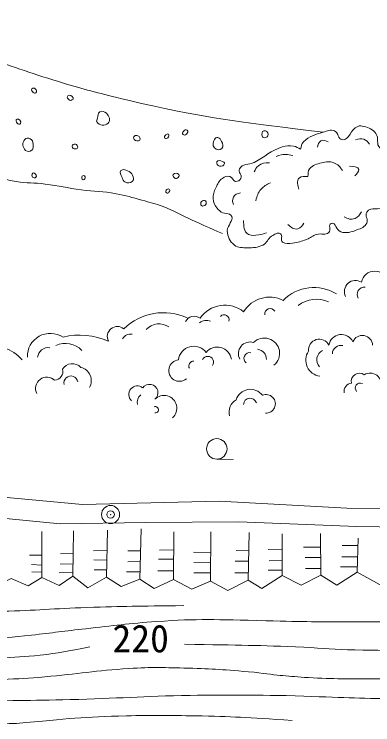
# Model space of a CAD drawing. Units: millimetres, scale not verified. Extents: x 40000 to 680000, y 20000 to 380000.
# Drawn here: x 516750 to 540497, y 262062 to 309160 of the extents above; entities that cross this region are included whole.
import ezdxf
from ezdxf.enums import TextEntityAlignment as Align

# ---------------------------------------------------------------- set-up
doc = ezdxf.new("R2010")
doc.units = ezdxf.units.MM
doc.header["$LTSCALE"] = 1000
doc.header["$PDMODE"] = 32
doc.header["$PDSIZE"] = 500
doc.layers.add('M-BGD', color=7, linetype='Continuous', lineweight=13)
doc.layers.add('M-BMK-SRVR', color=3, linetype='Continuous', lineweight=13)
doc.styles.add('ＭＳ ゴシック', font='')
doc.styles.get('ＭＳ ゴシック').set_extended_font_data('MS Gothic')

msp = doc.modelspace()

# ---------------------------------------------------------------- linework, layer by layer
at = {"layer": 'M-BGD'}
for p, q in [((530167, 279668), (531248, 279644)), ((518568, 271824), (518568, 274883)), ((520637, 271913), (520681, 274928)), ((522868, 271854), (522927, 274957)), ((527293, 271696), (527323, 274843)), ((529746, 271578), (529776, 274843)), ((532243, 271637), (532302, 274814)), ((534504, 271947), (534504, 274725)), ((537046, 271977), (537031, 274740)), ((539469, 272169), (539528, 274429)), ((526377, 273646), (527312, 273660)), ((533573, 273676), (534504, 273661)), ((535908, 273838), (537036, 273839)), ((538464, 273942), (539515, 273941)), ((517755, 273302), (518568, 273302)), ((519809, 273391), (520658, 273405)), ((522011, 273598), (522901, 273612)), ((524279, 273602), (525120, 273602)), ((528623, 273499), (529763, 273483)), ((531445, 273617), (532280, 273630)), ((538450, 273203), (539496, 273201)), ((519794, 272726), (520648, 272710)), ((522026, 272992), (522889, 272976)), ((524264, 272863), (525101, 272890)), ((526303, 273040), (527306, 273040)), ((528638, 272819), (529757, 272803)), ((531386, 272907), (532267, 272907)), ((533632, 272922), (534504, 272952)), ((536011, 273144), (537039, 273159)), ((517888, 272682), (518568, 272652)), ((522040, 272342), (522877, 272340)), ((526259, 272257), (527298, 272257)), ((533573, 272302), (534504, 272302)), ((536041, 272420), (537043, 272420)), ((538361, 272523), (539479, 272536)), ((517918, 272194), (518568, 272179)), ((519735, 272135), (520640, 272149)), ((524190, 272198), (525083, 272197)), ((528653, 272124), (529751, 272138)), ((531357, 272139), (532253, 272138))]:
    msp.add_line(p, q, dxfattribs=at)
for points in [[(486057, 280715), (494888, 279998), (505522, 278887), (515771, 277179), (521280, 276667), (530333, 276880)], [(486142, 279349), (499372, 278418), (504668, 277820), (507187, 277478), (510347, 276880), (515258, 275813), (519785, 275386), (525465, 275471)], [(530333, 276880), (538769, 276422), (544962, 276379), (548463, 276592), (553118, 276891), (557389, 277617), (560463, 278173), (563837, 278642), (567680, 279069), (570115, 279283), (572768, 279259)], [(525465, 275471), (531634, 275511), (539449, 275212), (545385, 275126), (551022, 275596), (555591, 276023), (559135, 276749), (563491, 277347), (567634, 277902), (572848, 278041)], [(507797, 272376), (508667, 272061), (509451, 272534), (510204, 271824), (511106, 272076), (511904, 271440), (512672, 271898), (513765, 271411), (514608, 271839), (515450, 271233), (516558, 271751), (517681, 271278), (518568, 271824), (519720, 271293), (520637, 271913), (521627, 271145), (522868, 271854), (523828, 271219), (525070, 271706), (525158, 275061)], [(525070, 271706), (526008, 271105), (527293, 271696), (528505, 271060), (529746, 271578), (530899, 270957), (532243, 271637), (533145, 271090), (534504, 271947), (535745, 271326), (537046, 271977), (538124, 271312), (539469, 272169), (540932, 271371), (542218, 272050), (543208, 271592)]]:
    msp.add_lwpolyline(points, dxfattribs=at)
msp.add_circle((530167, 280348), 680, dxfattribs=at)
for centre, radius, start, end in [((540622, 291253), 878, 9.3369, 170.6631), ((539352, 290781), 735, 56.6684, 207.6068), ((539949, 290585), 485, 86.1, 210.2451), ((536594, 288185), 2859, 58.2672, 135.4824), ((533654, 288411), 1994, 63.1054, 149.0762), ((536752, 288319), 1950, 65.1814, 127.6561), ((530697, 287883), 1992, 51.2572, 145.5607), ((526633, 285615), 3761, 65.3768, 134.3259), ((530651, 288911), 328, 341.7455, 137.096), ((533705, 289286), 359, 33.9449, 188.1301), ((528666, 288522), 623, 51.4133, 155.2358), ((529474, 288173), 696, 65.9532, 129.7535), ((523578, 287799), 663, 49.8889, 208.4489), ((526341, 287484), 1151, 55.4113, 137.8976), ((519147, 286478), 1529, 56.9632, 181.868), ((521082, 283188), 4702, 65.986, 103.5391), ((524464, 287344), 617, 81.2607, 150.0214), ((538421, 287093), 837, 25.3412, 170.919), ((539805, 287187), 680, 3.2447, 157.1167), ((520135, 285798), 1544, 44.5073, 114.1532), ((532370, 286664), 771, 72.939, 208.4821), ((533313, 286682), 1015, 309.0965, 134.878), ((536953, 286902), 719, 26.7456, 186.2631), ((515389, 284688), 2445, 39.7779, 107.8183), ((518997, 286361), 702, 81.427, 174.5705), ((528640, 286129), 1024, 37.1775, 173.4655), ((530194, 286137), 958, 9.5627, 140.3616), ((532800, 286303), 651, 357.216, 83.6362), ((537483, 286257), 693, 116.9937, 221.9279), ((538405, 286628), 584, 78.2338, 178.0807), ((529571, 286094), 384, 324.2578, 152.5272), ((532344, 286351), 380, 78.357, 233.7181), ((537132, 286230), 1073, 146.3921, 262.4958), ((520603, 285256), 745, 41.5213, 150.3725), ((527696, 285538), 712, 95.9183, 309.6465), ((528641, 285844), 327, 87.9808, 207.4679), ((519376, 285489), 596, 275.0458, 13.1348), ((520952, 284868), 906, 330.2623, 76.6558), ((518911, 284358), 746, 46.0853, 207.2634), ((520505, 284722), 461, 9.1305, 192.8766), ((539622, 284809), 553, 55.9078, 189.9026), ((540321, 284613), 761, 346.6493, 120.8431), ((524896, 283963), 561, 50.1088, 228.9667), ((525712, 284074), 556, 308.7175, 144.9777), ((539168, 284146), 575, 99.1108, 188.5728), ((539669, 284387), 330, 65.6052, 223.3194), ((532397, 283310), 987, 36.8411, 162.8905), ((525592, 283416), 700, 131.3021, 190.511), ((526667, 283041), 853, 312.2032, 135.4098), ((531931, 282772), 957, 119.9315, 193.6713), ((532368, 283273), 437, 16.932, 176.4877), ((533428, 283336), 616, 266.2905, 113.0292), ((526088, 282943), 210, 262.2796, 111.9705)]:
    msp.add_arc(centre, radius, start, end, dxfattribs=at)
for points, knots in [([(530540, 294616), (529564, 295046), (529314, 295156), (528533, 295513), (527779, 295857), (527386, 296116), (526611, 296410), (526073, 296614), (525756, 296684), (525202, 296837), (524539, 297020), (524170, 297139), (523494, 297264), (522602, 297428), (522086, 297398), (521188, 297520), (520250, 297648), (519735, 297787), (518796, 297904), (518048, 297998), (517618, 297955), (516874, 298075), (516168, 298190), (515794, 298358), (515094, 298502), (514162, 298695), (513617, 298693), (512698, 298938), (512091, 299099), (511786, 299296), (511191, 299496), (510602, 299693), (510249, 299733), (509669, 299954), (508847, 300265), (508405, 300486), (507615, 300870), (506472, 301425), (505828, 301733), (504733, 302377), (503822, 302913), (503365, 303297), (502470, 303861), (501896, 304222), (501582, 304438), (500988, 304765), (499804, 305417), (499079, 305672), (497923, 306373), (497586, 306578), (497250, 306588), (497094, 306951), (497013, 307140), (497039, 307288), (497120, 307478), (497257, 307804), (497481, 307906), (497773, 308106), (498178, 308384), (498450, 308469), (498903, 308659), (499255, 308806), (499459, 308884), (499833, 308960), (500316, 309059), (500596, 309058), (501089, 309086), (501872, 309130), (502315, 309160), (503098, 309111), (503723, 309072), (504064, 308964), (504681, 308860), (505271, 308760), (505604, 308715), (506188, 308584), (507783, 308224), (508652, 307925), (510232, 307503), (511929, 307051), (512893, 306842), (514578, 306348), (516588, 305758), (517672, 305293), (519678, 304690), (521177, 304239), (522026, 304012), (523546, 303635), (524475, 303404), (524998, 303288), (525933, 303082), (530283, 302124), (531815, 302040), (537202, 301333)], [0, 0, 0, 0, 1, 1, 1, 2, 2, 2, 3, 3, 3, 4, 4, 4, 5, 5, 5, 6, 6, 6, 7, 7, 7, 8, 8, 8, 9, 9, 9, 10, 10, 10, 11, 11, 11, 12, 12, 12, 13, 13, 13, 14, 14, 14, 15, 15, 15, 16, 16, 16, 17, 17, 17, 18, 18, 18, 19, 19, 19, 20, 20, 20, 21, 21, 21, 22, 22, 22, 23, 23, 23, 24, 24, 24, 25, 25, 25, 26, 26, 26, 27, 27, 27, 28, 28, 28, 29, 29, 29, 30, 30, 30, 31, 31, 31, 31]), ([(518177, 303949), (518126, 303901), (518053, 303932), (518000, 303978), (517927, 304042), (517869, 304137), (517926, 304215), (517977, 304285), (518083, 304273), (518148, 304215), (518225, 304145), (518253, 304021), (518177, 303949)], [0, 0, 0, 0, 1, 1, 1, 2, 2, 2, 3, 3, 3, 4, 4, 4, 4]), ([(520571, 303476), (520516, 303443), (520463, 303428), (520408, 303461), (520306, 303523), (520208, 303656), (520290, 303742), (520396, 303853), (520612, 303755), (520660, 303609), (520679, 303550), (520625, 303508), (520571, 303476)], [0, 0, 0, 0, 1, 1, 1, 2, 2, 2, 3, 3, 3, 4, 4, 4, 4]), ([(522964, 301929), (522762, 301720), (522399, 301785), (522225, 302018), (522166, 302098), (522244, 302173), (522270, 302269), (522314, 302435), (522268, 302598), (522417, 302683), (522571, 302770), (522739, 302722), (522861, 302594), (523043, 302404), (523147, 302118), (522964, 301929)], [0, 0, 0, 0, 1, 1, 1, 2, 2, 2, 3, 3, 3, 4, 4, 4, 5, 5, 5, 5]), ([(517172, 301925), (517131, 301842), (516999, 301872), (516936, 301939), (516865, 302015), (516838, 302170), (516936, 302205), (517071, 302254), (517237, 302053), (517172, 301925)], [0, 0, 0, 0, 1, 1, 1, 2, 2, 2, 3, 3, 3, 3]), ([(528210, 301471), (528288, 301399), (528232, 301275), (528151, 301205), (528085, 301149), (527988, 301127), (527929, 301190), (527874, 301250), (527905, 301336), (527959, 301397), (528026, 301475), (528135, 301541), (528210, 301471)], [0, 0, 0, 0, 1, 1, 1, 2, 2, 2, 3, 3, 3, 4, 4, 4, 4]), ([(533799, 294438), (533525, 294274), (533505, 294007), (533221, 293860), (532859, 293673), (532600, 293677), (532191, 293684), (531851, 293690), (531607, 293653), (531337, 293860), (531007, 294114), (530881, 294398), (530860, 294815), (530849, 295035), (530995, 295132), (531061, 295342), (531110, 295497), (531231, 295598), (531162, 295744), (531013, 296057), (530609, 295882), (530358, 296121), (530100, 296366), (529975, 296572), (529931, 296925), (529894, 297215), (529988, 297386), (530106, 297653), (530227, 297925), (530290, 298112), (530534, 298281), (530699, 298397), (530839, 298454), (531036, 298407), (531225, 298362), (531219, 298099), (531413, 298080), (531570, 298065), (531696, 298139), (531764, 298281), (531872, 298505), (531545, 298691), (531664, 298909), (531864, 299276), (532269, 299152), (532644, 299336), (533388, 299704), (533706, 300132), (534503, 300366), (534786, 300450), (534966, 300468), (535256, 300417), (535446, 300383), (535532, 300294), (535708, 300216), (535708, 300216), (535708, 300216), (535708, 300216), (535787, 300402), (535771, 300546), (535909, 300693), (536295, 301103), (536662, 301174), (537202, 301333), (537491, 301419), (537688, 301531), (537969, 301421), (538248, 301313), (538173, 300866), (538472, 300844), (538999, 300804), (539005, 301540), (539501, 301723), (539649, 301777), (539752, 301764), (539903, 301723), (540256, 301626), (540484, 301534), (540707, 301246), (540945, 300939), (540669, 300519), (540984, 300291), (541206, 300130), (541419, 300377), (541687, 300316), (541892, 300269), (541991, 300185), (542164, 300065), (542347, 299939), (542477, 299879), (542591, 299688), (542746, 299429), (542819, 299232), (542767, 298935), (542727, 298704), (542519, 298653), (542441, 298432), (542283, 297986), (542536, 297645), (542315, 297226), (542075, 296771), (541766, 296612), (541310, 296372), (540878, 296145), (540401, 296433), (540104, 296046), (539931, 295820), (540236, 295569), (540104, 295317), (539960, 295042), (539742, 294975), (539451, 294865), (539054, 294715), (538776, 294613), (538371, 294739), (538059, 294837), (538055, 295389), (537743, 295292), (537511, 295220), (537772, 294853), (537592, 294689), (537358, 294475), (537092, 294658), (536788, 294564), (536508, 294476), (536386, 294340), (536110, 294237), (535758, 294106), (535556, 294014), (535181, 293986), (534925, 293967), (534722, 293894), (534528, 294061), (534358, 294207), (534573, 294506), (534377, 294614), (534170, 294728), (534001, 294559), (533799, 294438)], [0, 0, 0, 0, 1, 1, 1, 2, 2, 2, 3, 3, 3, 4, 4, 4, 5, 5, 5, 6, 6, 6, 7, 7, 7, 8, 8, 8, 9, 9, 9, 10, 10, 10, 11, 11, 11, 12, 12, 12, 13, 13, 13, 14, 14, 14, 15, 15, 15, 16, 16, 16, 17, 17, 17, 18, 18, 18, 19, 19, 19, 20, 20, 20, 21, 21, 21, 22, 22, 22, 23, 23, 23, 24, 24, 24, 25, 25, 25, 26, 26, 26, 27, 27, 27, 28, 28, 28, 29, 29, 29, 30, 30, 30, 31, 31, 31, 32, 32, 32, 33, 33, 33, 34, 34, 34, 35, 35, 35, 36, 36, 36, 37, 37, 37, 38, 38, 38, 39, 39, 39, 40, 40, 40, 41, 41, 41, 42, 42, 42, 43, 43, 43, 44, 44, 44, 45, 45, 45, 46, 46, 46, 46]), ([(533308, 300969), (533238, 300970), (533194, 301020), (533175, 301087), (533137, 301221), (533146, 301386), (533278, 301427), (533420, 301471), (533572, 301338), (533574, 301190), (533575, 301055), (533443, 300967), (533308, 300969)], [0, 0, 0, 0, 1, 1, 1, 2, 2, 2, 3, 3, 3, 4, 4, 4, 4]), ([(517912, 300152), (517790, 300049), (517623, 300029), (517503, 300134), (517289, 300324), (517261, 300643), (517443, 300865), (517536, 300978), (517687, 300977), (517816, 300908), (517954, 300834), (517979, 300707), (517999, 300552), (518020, 300393), (518034, 300255), (517912, 300152)], [0, 0, 0, 0, 1, 1, 1, 2, 2, 2, 3, 3, 3, 4, 4, 4, 5, 5, 5, 5]), ([(525062, 300821), (524975, 300705), (524786, 300753), (524693, 300865), (524641, 300928), (524652, 301013), (524708, 301072), (524772, 301140), (524864, 301148), (524944, 301102), (525047, 301042), (525134, 300916), (525062, 300821)], [0, 0, 0, 0, 1, 1, 1, 2, 2, 2, 3, 3, 3, 4, 4, 4, 4]), ([(526969, 301205), (527037, 301141), (526994, 301031), (526924, 300969), (526864, 300915), (526766, 300890), (526717, 300954), (526666, 301022), (526728, 301103), (526791, 301161), (526844, 301209), (526917, 301254), (526969, 301205)], [0, 0, 0, 0, 1, 1, 1, 2, 2, 2, 3, 3, 3, 4, 4, 4, 4]), ([(530500, 300260), (530361, 300128), (530142, 300163), (530013, 300304), (529865, 300466), (529900, 300677), (530013, 300865), (530063, 300950), (530137, 300998), (530234, 300984), (530372, 300963), (530430, 300860), (530486, 300732), (530559, 300563), (530635, 300386), (530500, 300260)], [0, 0, 0, 0, 1, 1, 1, 2, 2, 2, 3, 3, 3, 4, 4, 4, 5, 5, 5, 5]), ([(520911, 300265), (520860, 300214), (520798, 300232), (520728, 300247), (520675, 300259), (520629, 300267), (520607, 300317), (520572, 300393), (520579, 300481), (520650, 300526), (520745, 300585), (520863, 300547), (520928, 300456), (520972, 300395), (520964, 300318), (520911, 300265)], [0, 0, 0, 0, 1, 1, 1, 2, 2, 2, 3, 3, 3, 4, 4, 4, 5, 5, 5, 5]), ([(536839, 300341), (536866, 300507), (536896, 300684), (537065, 300768), (537234, 300853), (537393, 300770), (537542, 300693)], [0, 0, 0, 0, 1, 1, 1, 2, 2, 2, 2]), ([(539351, 300844), (539562, 300902), (539702, 300947), (539903, 300869), (540085, 300799), (540163, 300702), (540280, 300542)], [0, 0, 0, 0, 1, 1, 1, 2, 2, 2, 2]), ([(534101, 299738), (534369, 299824), (534479, 299869), (534729, 299864), (534917, 299860), (535001, 299845), (535206, 299789)], [0, 0, 0, 0, 1, 1, 1, 2, 2, 2, 2]), ([(530678, 299269), (530657, 299126), (530493, 299056), (530353, 299092), (530227, 299125), (530117, 299257), (530175, 299373), (530240, 299502), (530409, 299453), (530545, 299402), (530614, 299377), (530688, 299342), (530678, 299269)], [0, 0, 0, 0, 1, 1, 1, 2, 2, 2, 3, 3, 3, 4, 4, 4, 4]), ([(532644, 298708), (532719, 298890), (532778, 298983), (532920, 299110), (533140, 299307), (533345, 299293), (533648, 299311)], [0, 0, 0, 0, 1, 1, 1, 2, 2, 2, 2]), ([(535608, 297553), (535532, 297794), (535408, 298116), (535633, 298307), (535800, 298448), (535970, 298368), (536186, 298407), (536186, 298407), (536186, 298407), (536186, 298407), (536235, 298603), (536187, 298750), (536311, 298909), (536526, 299187), (536776, 299220), (537115, 299311), (537418, 299393), (537627, 299426), (537919, 299311), (538197, 299202), (538313, 299055), (538497, 298809)], [0, 0, 0, 0, 1, 1, 1, 2, 2, 2, 3, 3, 3, 4, 4, 4, 5, 5, 5, 6, 6, 6, 7, 7, 7, 7]), ([(538949, 299085), (539139, 299072), (539559, 299055), (539577, 298859), (539590, 298716), (539408, 298546), (539301, 298457)], [0, 0, 0, 0, 1, 1, 1, 2, 2, 2, 2]), ([(518190, 298352), (518135, 298283), (518022, 298303), (517964, 298370), (517900, 298445), (517909, 298555), (517981, 298622), (518016, 298654), (518065, 298650), (518103, 298622), (518193, 298557), (518259, 298439), (518190, 298352)], [0, 0, 0, 0, 1, 1, 1, 2, 2, 2, 3, 3, 3, 4, 4, 4, 4]), ([(524590, 298087), (524453, 297938), (524253, 297951), (524072, 298043), (523953, 298104), (523941, 298212), (523895, 298339), (523833, 298509), (523701, 298661), (523821, 298797), (523932, 298922), (524094, 298843), (524250, 298782), (524413, 298717), (524517, 298646), (524590, 298486), (524654, 298345), (524695, 298202), (524590, 298087)], [0, 0, 0, 0, 1, 1, 1, 2, 2, 2, 3, 3, 3, 4, 4, 4, 5, 5, 5, 6, 6, 6, 6]), ([(527648, 298531), (527569, 298651), (527365, 298647), (527279, 298531), (527232, 298468), (527280, 298392), (527338, 298339), (527399, 298283), (527471, 298257), (527545, 298294), (527635, 298340), (527704, 298446), (527648, 298531)], [0, 0, 0, 0, 1, 1, 1, 2, 2, 2, 3, 3, 3, 4, 4, 4, 4]), ([(521389, 298196), (521348, 298164), (521291, 298182), (521258, 298222), (521207, 298285), (521204, 298370), (521258, 298431), (521297, 298474), (521364, 298488), (521406, 298448), (521478, 298380), (521467, 298256), (521389, 298196)], [0, 0, 0, 0, 1, 1, 1, 2, 2, 2, 3, 3, 3, 4, 4, 4, 4]), ([(532744, 296799), (532838, 297135), (532880, 297310), (533096, 297553), (533293, 297775), (533435, 297847), (533724, 297980)], [0, 0, 0, 0, 1, 1, 1, 2, 2, 2, 2]), ([(526998, 297363), (526954, 297314), (526887, 297277), (526836, 297319), (526769, 297374), (526787, 297481), (526850, 297541), (526901, 297588), (526983, 297593), (527028, 297541), (527073, 297487), (527045, 297415), (526998, 297363)], [0, 0, 0, 0, 1, 1, 1, 2, 2, 2, 3, 3, 3, 4, 4, 4, 4]), ([(531262, 296548), (531213, 296719), (531184, 296856), (531262, 297025), (531355, 297225), (531538, 297268), (531739, 297327)], [0, 0, 0, 0, 1, 1, 1, 2, 2, 2, 2]), ([(529422, 296787), (529496, 296724), (529483, 296612), (529422, 296536), (529355, 296453), (529239, 296410), (529156, 296477), (529075, 296542), (529088, 296663), (529156, 296743), (529224, 296823), (529341, 296855), (529422, 296787)], [0, 0, 0, 0, 1, 1, 1, 2, 2, 2, 3, 3, 3, 4, 4, 4, 4]), ([(538597, 295719), (538852, 295610), (539062, 295506), (539326, 295619), (539549, 295714), (539642, 295864), (539753, 296071)], [0, 0, 0, 0, 1, 1, 1, 2, 2, 2, 2]), ([(533447, 294664), (533228, 294588), (533146, 294565), (532945, 294538), (532682, 294503), (532503, 294444), (532267, 294564), (531923, 294737), (531949, 295146), (531940, 295493)], [0, 0, 0, 0, 1, 1, 1, 2, 2, 2, 3, 3, 3, 3]), ([(535934, 295317), (535838, 295146), (535739, 295002), (535532, 294940), (535267, 294861), (535072, 295052), (534879, 295217)], [0, 0, 0, 0, 1, 1, 1, 2, 2, 2, 2]), ([(508487, 269616), (512086, 269545), (513058, 269509), (515986, 269585), (518166, 269642), (519383, 269763), (521563, 269837), (524073, 269921), (524883, 269927), (527993, 269962)], [0, 0, 0, 0, 1, 1, 1, 2, 2, 2, 3, 3, 3, 3]), ([(533419, 268957), (536147, 268893), (536864, 268882), (539072, 268881), (541761, 268881), (543268, 268909), (545955, 269007), (548430, 269097), (549813, 269211), (552285, 269359), (554130, 269469), (555165, 269512), (557008, 269660), (559062, 269825), (559731, 269904), (562258, 270188)], [0, 0, 0, 0, 1, 1, 1, 2, 2, 2, 3, 3, 3, 4, 4, 4, 5, 5, 5, 5]), ([(509392, 267631), (511851, 267582), (512558, 267539), (514579, 267676), (515878, 267764), (516601, 267862), (517895, 268003), (519300, 268156), (520083, 268277), (521487, 268430), (523321, 268630), (524345, 268780), (526185, 268907), (529004, 269102), (529995, 269037), (533419, 268957)], [0, 0, 0, 0, 1, 1, 1, 2, 2, 2, 3, 3, 3, 4, 4, 4, 5, 5, 5, 5]), ([(528019, 267399), (531845, 267335), (532843, 267340), (535932, 267198), (537247, 267138), (537981, 267041), (539298, 267023), (542251, 266980), (543908, 266933), (546859, 267048), (548432, 267109), (549309, 267203), (550878, 267324), (551959, 267407), (552564, 267459), (553642, 267575), (554458, 267664), (554917, 267713), (555727, 267852), (556409, 267969), (556781, 268088), (557460, 268228), (558155, 268372), (558545, 268453), (559243, 268580), (560405, 268792), (560793, 268835), (562233, 269032)], [0, 0, 0, 0, 1, 1, 1, 2, 2, 2, 3, 3, 3, 4, 4, 4, 5, 5, 5, 6, 6, 6, 7, 7, 7, 8, 8, 8, 9, 9, 9, 9]), ([(495351, 267308), (497396, 267283), (497956, 267280), (499622, 267176), (501166, 267081), (502028, 266983), (503566, 266825), (504657, 266712), (505264, 266608), (506355, 266498), (507570, 266376), (508249, 266270), (509470, 266222), (510548, 266179), (511154, 266179), (512233, 266222), (513599, 266277), (514361, 266374), (515725, 266473), (516794, 266551), (517397, 266553), (518463, 266674), (519757, 266821), (520203, 266920), (521751, 267229)], [0, 0, 0, 0, 1, 1, 1, 2, 2, 2, 3, 3, 3, 4, 4, 4, 5, 5, 5, 6, 6, 6, 7, 7, 7, 8, 8, 8, 8]), ([(532641, 265541), (534344, 265330), (534826, 265279), (536233, 265189), (537947, 265079), (538912, 265131), (540629, 265113), (542857, 265091), (544107, 264987), (546332, 265088), (547621, 265147), (548338, 265265), (549622, 265390), (550752, 265499), (551390, 265517), (552511, 265691), (553469, 265840), (553800, 265909), (554948, 266168)], [0, 0, 0, 0, 1, 1, 1, 2, 2, 2, 3, 3, 3, 4, 4, 4, 5, 5, 5, 6, 6, 6, 6]), ([(507872, 265089), (511734, 264996), (512805, 264909), (515961, 265064), (517061, 265118), (517677, 265144), (518774, 265240), (520955, 265429), (522166, 265656), (524351, 265792), (525879, 265888), (526739, 265856), (528270, 265817), (529980, 265774), (530559, 265719), (532641, 265541)], [0, 0, 0, 0, 1, 1, 1, 2, 2, 2, 3, 3, 3, 4, 4, 4, 5, 5, 5, 5]), ([(535357, 263986), (538581, 263856), (539426, 263826), (542036, 263782), (544979, 263733), (546632, 263632), (549572, 263782), (550764, 263843), (551425, 263957), (552612, 264083), (553761, 264206), (554413, 264231), (555551, 264435), (556403, 264588), (556866, 264748), (557711, 264938), (558808, 265184), (559420, 265331), (560525, 265540), (561434, 265713), (561734, 265764), (562861, 265942)], [0, 0, 0, 0, 1, 1, 1, 2, 2, 2, 3, 3, 3, 4, 4, 4, 5, 5, 5, 6, 6, 6, 7, 7, 7, 7]), ([(507847, 263908), (510621, 263758), (511366, 263725), (513625, 263682), (516293, 263631), (517789, 263676), (520457, 263732), (523560, 263798), (525295, 263969), (528398, 264011), (531116, 264048), (532006, 264040), (535357, 263986)], [0, 0, 0, 0, 1, 1, 1, 2, 2, 2, 3, 3, 3, 4, 4, 4, 4]), ([(496711, 262079), (497852, 262286), (498191, 262337), (499148, 262431), (500359, 262551), (501045, 262527), (502263, 262532), (503607, 262537), (504361, 262535), (505704, 262481), (507865, 262395), (509069, 262195), (511231, 262130), (513447, 262062), (514199, 262084), (516908, 262155)], [0, 0, 0, 0, 1, 1, 1, 2, 2, 2, 3, 3, 3, 4, 4, 4, 5, 5, 5, 5]), ([(516908, 262155), (520371, 262470), (521332, 262590), (524178, 262655), (525963, 262695), (526964, 262686), (528750, 262655), (531254, 262611), (532081, 262544), (535156, 262353)], [0, 0, 0, 0, 1, 1, 1, 2, 2, 2, 3, 3, 3, 3])]:
    msp.add_open_spline(points, degree=3, knots=knots, dxfattribs=at)
at = {"layer": 'M-BMK-SRVR'}
msp.add_circle((523131, 275999), 600, dxfattribs=at)
msp.add_point((523131, 275999), dxfattribs=at)

# ---------------------------------------------------------------- texts
at = {"layer": 'M-BGD', "style": 'ＭＳ ゴシック'}
msp.add_text('220', height=1833, dxfattribs=at).set_placement((525126, 266316), align=Align.BOTTOM_CENTER)

doc.saveas('drawing.dxf')
